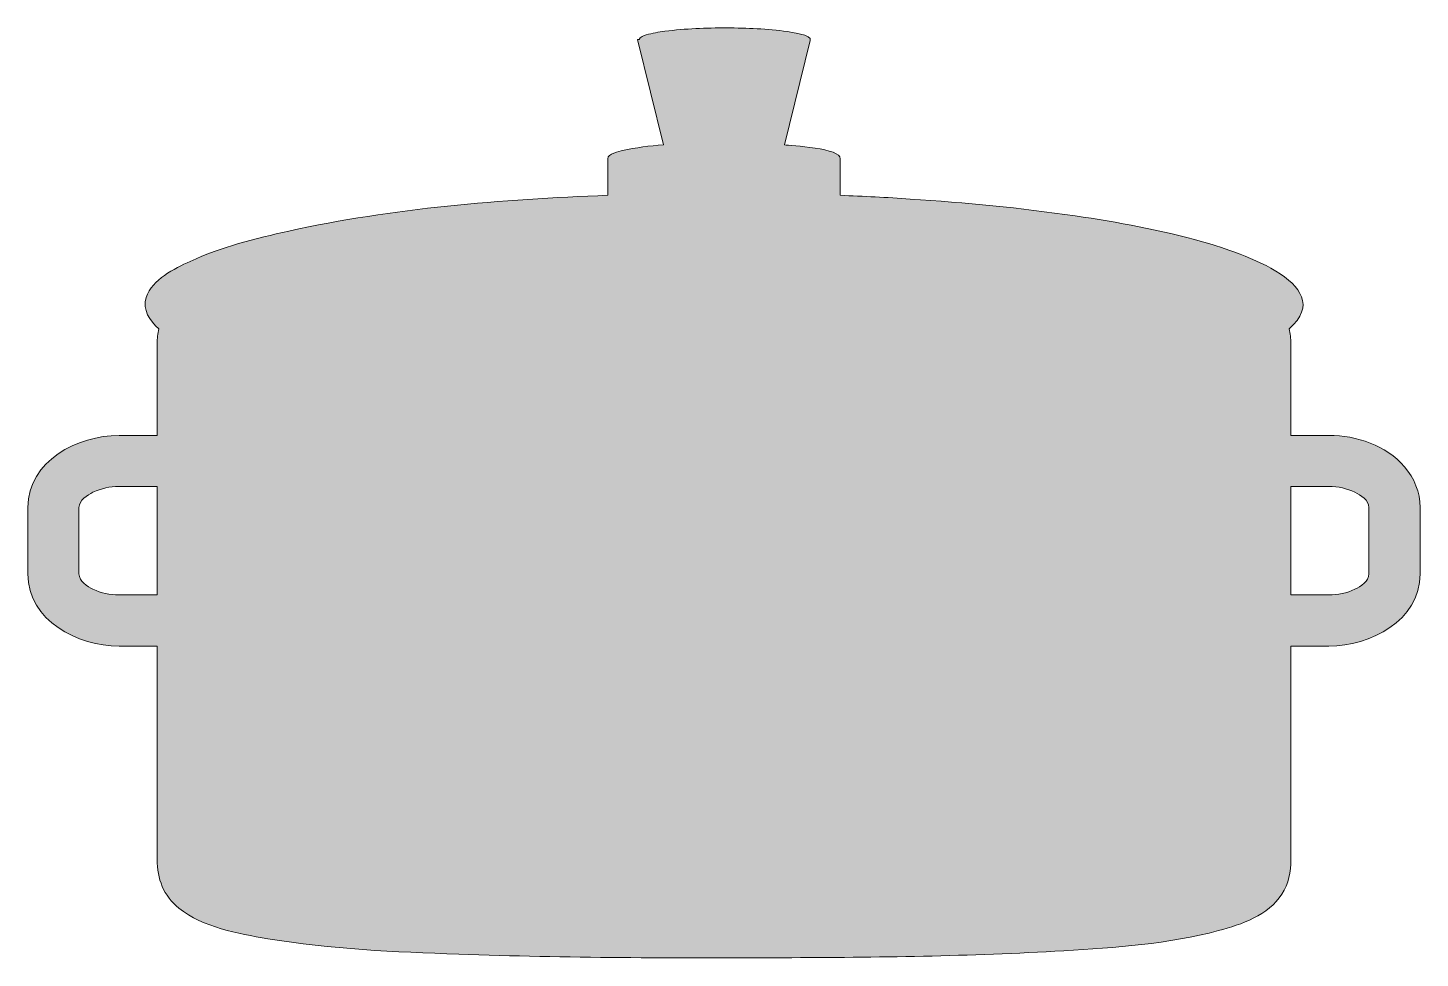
# Model space of a CAD drawing. Header units: inches. Extents: x 0 to 102, y 0 to 68.
import ezdxf

# ---------------------------------------------------------------- set-up
doc = ezdxf.new("R2010")
doc.units = ezdxf.units.IN
doc.header["$MEASUREMENT"] = 0
doc.layers.add('Layer 1', color=7, linetype='Continuous')

msp = doc.modelspace()

# ---------------------------------------------------------------- hatches: boundary and pattern name
at = {"layer": 'Layer 1', "true_color": 0xf05a28}
h = msp.add_hatch(color=20, dxfattribs=at)
h.dxf.hatch_style = 2
edge = h.paths.add_edge_path()
edge.add_spline(control_points=[(94.95, 38.13), (94.95, 38.13), (92.17, 38.13), (92.17, 38.13), (92.17, 38.13), (92.17, 44.84), (92.17, 44.84), (92.17, 45.21), (92.13, 45.56), (92.05, 45.91), (95.87, 49.25), (87.72, 51.69), (85.71, 52.26), (82.67, 53.12), (79.54, 53.69), (76.42, 54.15), (72.43, 54.73), (68.41, 55.12), (64.39, 55.38), (62.69, 55.5), (60.98, 55.58), (59.27, 55.65), (59.27, 55.65), (59.27, 58.32), (59.27, 58.32), (59.27, 58.32), (59.27, 58.32), (59.27, 58.32), (59.43, 59.07), (55.59, 59.3), (55.22, 59.33), (55.22, 59.33), (57.1, 66.95), (57.1, 66.95), (57.29, 67.36), (55.59, 67.57), (55.42, 67.6), (53.96, 67.81), (52.48, 67.86), (51, 67.87), (49.5, 67.87), (47.98, 67.82), (46.49, 67.62), (46.03, 67.56), (45.56, 67.49), (45.12, 67.35), (44.98, 67.3), (44.62, 67.2), (44.62, 67.01), (44.62, 67.01), (44.48, 67.01), (44.48, 67.01), (44.48, 67.01), (46.38, 59.33), (46.38, 59.33), (45.38, 59.25), (44.37, 59.15), (43.4, 58.91), (43.19, 58.86), (42.26, 58.69), (42.33, 58.32), (42.33, 58.32), (42.33, 58.32), (42.33, 58.32), (42.33, 58.32), (42.33, 55.65), (42.33, 55.65), (34.54, 55.35), (26.67, 54.72), (19.05, 53.04), (16.6, 52.51), (14.12, 51.87), (11.84, 50.83), (10.68, 50.29), (9.08, 49.52), (8.64, 48.2), (8.35, 47.31), (8.89, 46.48), (9.55, 45.91), (9.47, 45.56), (9.43, 45.21), (9.43, 44.84), (9.43, 44.84), (9.43, 38.13), (9.43, 38.13), (9.43, 38.13), (6.65, 38.13), (6.65, 38.13), (3.65, 38.13), (0, 36.29), (0, 32.87), (0, 32.87), (0, 28.02), (0, 28.02), (0, 24.59), (3.65, 22.76), (6.65, 22.76), (6.65, 22.76), (9.43, 22.76), (9.43, 22.76), (9.43, 22.76), (9.43, 7.18), (9.43, 7.18), (9.43, 5.78), (9.9, 4.52), (11.02, 3.63), (12.8, 2.22), (15.32, 1.77), (17.5, 1.4), (22.1, 0.63), (26.79, 0.43), (31.44, 0.27), (39.32, -0.01), (47.22, -0.02), (55.1, 0.01), (61.93, 0.04), (68.77, 0.11), (75.59, 0.52), (79.36, 0.75), (83.23, 1.01), (86.89, 1.99), (88.57, 2.44), (90.53, 3.11), (91.52, 4.65), (92.01, 5.41), (92.17, 6.3), (92.17, 7.18), (92.17, 7.18), (92.17, 22.76), (92.17, 22.76), (92.17, 22.76), (94.95, 22.76), (94.95, 22.76), (97.95, 22.76), (101.6, 24.59), (101.6, 28.02), (101.6, 28.02), (101.6, 32.87), (101.6, 32.87), (101.6, 33.97), (101.17, 35.02), (100.46, 35.84), (99.11, 37.41), (96.97, 38.12), (94.95, 38.13)], knot_values=[0, 0, 0, 0, 1, 1, 1, 2, 2, 2, 3, 3, 3, 4, 4, 4, 5, 5, 5, 6, 6, 6, 7, 7, 7, 8, 8, 8, 9, 9, 9, 10, 10, 10, 11, 11, 11, 12, 12, 12, 13, 13, 13, 14, 14, 14, 15, 15, 15, 16, 16, 16, 17, 17, 17, 18, 18, 18, 19, 19, 19, 20, 20, 20, 21, 21, 21, 22, 22, 22, 23, 23, 23, 24, 24, 24, 25, 25, 25, 26, 26, 26, 27, 27, 27, 28, 28, 28, 29, 29, 29, 30, 30, 30, 31, 31, 31, 32, 32, 32, 33, 33, 33, 34, 34, 34, 35, 35, 35, 36, 36, 36, 37, 37, 37, 38, 38, 38, 39, 39, 39, 40, 40, 40, 41, 41, 41, 42, 42, 42, 43, 43, 43, 44, 44, 44, 45, 45, 45, 46, 46, 46, 47, 47, 47, 48, 48, 48, 48], degree=3, periodic=1)
edge = h.paths.add_edge_path()
edge.add_spline(control_points=[(6.65, 26.49), (6, 26.49), (5.33, 26.61), (4.75, 26.9), (4.34, 27.1), (3.73, 27.49), (3.73, 28.02), (3.73, 28.02), (3.73, 32.87), (3.73, 32.87), (3.73, 33.39), (4.34, 33.78), (4.75, 33.98), (5.34, 34.27), (6, 34.4), (6.65, 34.4), (6.65, 34.4), (9.43, 34.4), (9.43, 34.4), (9.43, 34.4), (9.43, 26.49), (9.43, 26.49), (9.43, 26.49), (6.65, 26.49), (6.65, 26.49)], knot_values=[0, 0, 0, 0, 1, 1, 1, 2, 2, 2, 3, 3, 3, 4, 4, 4, 5, 5, 5, 6, 6, 6, 7, 7, 7, 8, 8, 8, 8], degree=3, periodic=1)
edge = h.paths.add_edge_path()
edge.add_spline(control_points=[(96.85, 26.9), (96.26, 26.61), (95.6, 26.49), (94.95, 26.49), (94.95, 26.49), (92.17, 26.49), (92.17, 26.49), (92.17, 26.49), (92.17, 34.4), (92.17, 34.4), (92.17, 34.4), (94.95, 34.4), (94.95, 34.4), (95.6, 34.4), (96.27, 34.27), (96.85, 33.98), (97.26, 33.78), (97.87, 33.39), (97.87, 32.87), (97.87, 32.87), (97.87, 28.02), (97.87, 28.02), (97.87, 27.49), (97.26, 27.1), (96.85, 26.9)], knot_values=[0, 0, 0, 0, 1, 1, 1, 2, 2, 2, 3, 3, 3, 4, 4, 4, 5, 5, 5, 6, 6, 6, 7, 7, 7, 8, 8, 8, 8], degree=3, periodic=1)

# ---------------------------------------------------------------- linework, layer by layer
at = {"layer": 'Layer 1', "lineweight": 0}
for points, knots in [([(94.95, 38.13), (94.95, 38.13), (92.17, 38.13), (92.17, 38.13), (92.17, 38.13), (92.17, 44.84), (92.17, 44.84), (92.17, 45.21), (92.13, 45.56), (92.05, 45.91), (95.87, 49.25), (87.72, 51.69), (85.71, 52.26), (82.67, 53.12), (79.54, 53.69), (76.42, 54.15), (72.43, 54.73), (68.41, 55.12), (64.39, 55.38), (62.69, 55.5), (60.98, 55.58), (59.27, 55.65), (59.27, 55.65), (59.27, 58.32), (59.27, 58.32), (59.27, 58.32), (59.27, 58.32), (59.27, 58.32), (59.43, 59.07), (55.59, 59.3), (55.22, 59.33), (55.22, 59.33), (57.1, 66.95), (57.1, 66.95), (57.29, 67.36), (55.59, 67.57), (55.42, 67.6), (53.96, 67.81), (52.48, 67.86), (51, 67.87), (49.5, 67.87), (47.98, 67.82), (46.49, 67.62), (46.03, 67.56), (45.56, 67.49), (45.12, 67.35), (44.98, 67.3), (44.62, 67.2), (44.62, 67.01), (44.62, 67.01), (44.48, 67.01), (44.48, 67.01), (44.48, 67.01), (46.38, 59.33), (46.38, 59.33), (45.38, 59.25), (44.37, 59.15), (43.4, 58.91), (43.19, 58.86), (42.26, 58.69), (42.33, 58.32), (42.33, 58.32), (42.33, 58.32), (42.33, 58.32), (42.33, 58.32), (42.33, 55.65), (42.33, 55.65), (34.54, 55.35), (26.67, 54.72), (19.05, 53.04), (16.6, 52.51), (14.12, 51.87), (11.84, 50.83), (10.68, 50.29), (9.08, 49.52), (8.64, 48.2), (8.35, 47.31), (8.89, 46.48), (9.55, 45.91), (9.47, 45.56), (9.43, 45.21), (9.43, 44.84), (9.43, 44.84), (9.43, 38.13), (9.43, 38.13), (9.43, 38.13), (6.65, 38.13), (6.65, 38.13), (3.65, 38.13), (0, 36.29), (0, 32.87), (0, 32.87), (0, 28.02), (0, 28.02), (0, 24.59), (3.65, 22.76), (6.65, 22.76), (6.65, 22.76), (9.43, 22.76), (9.43, 22.76), (9.43, 22.76), (9.43, 7.18), (9.43, 7.18), (9.43, 5.78), (9.9, 4.52), (11.02, 3.63), (12.8, 2.22), (15.32, 1.77), (17.5, 1.4), (22.1, 0.63), (26.79, 0.43), (31.44, 0.27), (39.32, -0.01), (47.22, -0.02), (55.1, 0.01), (61.93, 0.04), (68.77, 0.11), (75.59, 0.52), (79.36, 0.75), (83.23, 1.01), (86.89, 1.99), (88.57, 2.44), (90.53, 3.11), (91.52, 4.65), (92.01, 5.41), (92.17, 6.3), (92.17, 7.18), (92.17, 7.18), (92.17, 22.76), (92.17, 22.76), (92.17, 22.76), (94.95, 22.76), (94.95, 22.76), (97.95, 22.76), (101.6, 24.59), (101.6, 28.02), (101.6, 28.02), (101.6, 32.87), (101.6, 32.87), (101.6, 33.97), (101.17, 35.02), (100.46, 35.84), (99.11, 37.41), (96.97, 38.12), (94.95, 38.13)], [0, 0, 0, 0, 1, 1, 1, 2, 2, 2, 3, 3, 3, 4, 4, 4, 5, 5, 5, 6, 6, 6, 7, 7, 7, 8, 8, 8, 9, 9, 9, 10, 10, 10, 11, 11, 11, 12, 12, 12, 13, 13, 13, 14, 14, 14, 15, 15, 15, 16, 16, 16, 17, 17, 17, 18, 18, 18, 19, 19, 19, 20, 20, 20, 21, 21, 21, 22, 22, 22, 23, 23, 23, 24, 24, 24, 25, 25, 25, 26, 26, 26, 27, 27, 27, 28, 28, 28, 29, 29, 29, 30, 30, 30, 31, 31, 31, 32, 32, 32, 33, 33, 33, 34, 34, 34, 35, 35, 35, 36, 36, 36, 37, 37, 37, 38, 38, 38, 39, 39, 39, 40, 40, 40, 41, 41, 41, 42, 42, 42, 43, 43, 43, 44, 44, 44, 45, 45, 45, 46, 46, 46, 47, 47, 47, 48, 48, 48, 48]), ([(6.65, 26.49), (6, 26.49), (5.33, 26.61), (4.75, 26.9), (4.34, 27.1), (3.73, 27.49), (3.73, 28.02), (3.73, 28.02), (3.73, 32.87), (3.73, 32.87), (3.73, 33.39), (4.34, 33.78), (4.75, 33.98), (5.34, 34.27), (6, 34.4), (6.65, 34.4), (6.65, 34.4), (9.43, 34.4), (9.43, 34.4), (9.43, 34.4), (9.43, 26.49), (9.43, 26.49), (9.43, 26.49), (6.65, 26.49), (6.65, 26.49)], [0, 0, 0, 0, 1, 1, 1, 2, 2, 2, 3, 3, 3, 4, 4, 4, 5, 5, 5, 6, 6, 6, 7, 7, 7, 8, 8, 8, 8]), ([(96.85, 26.9), (96.26, 26.61), (95.6, 26.49), (94.95, 26.49), (94.95, 26.49), (92.17, 26.49), (92.17, 26.49), (92.17, 26.49), (92.17, 34.4), (92.17, 34.4), (92.17, 34.4), (94.95, 34.4), (94.95, 34.4), (95.6, 34.4), (96.27, 34.27), (96.85, 33.98), (97.26, 33.78), (97.87, 33.39), (97.87, 32.87), (97.87, 32.87), (97.87, 28.02), (97.87, 28.02), (97.87, 27.49), (97.26, 27.1), (96.85, 26.9)], [0, 0, 0, 0, 1, 1, 1, 2, 2, 2, 3, 3, 3, 4, 4, 4, 5, 5, 5, 6, 6, 6, 7, 7, 7, 8, 8, 8, 8])]:
    msp.add_open_spline(points, degree=3, knots=knots, dxfattribs=at)

doc.saveas('drawing.dxf')
